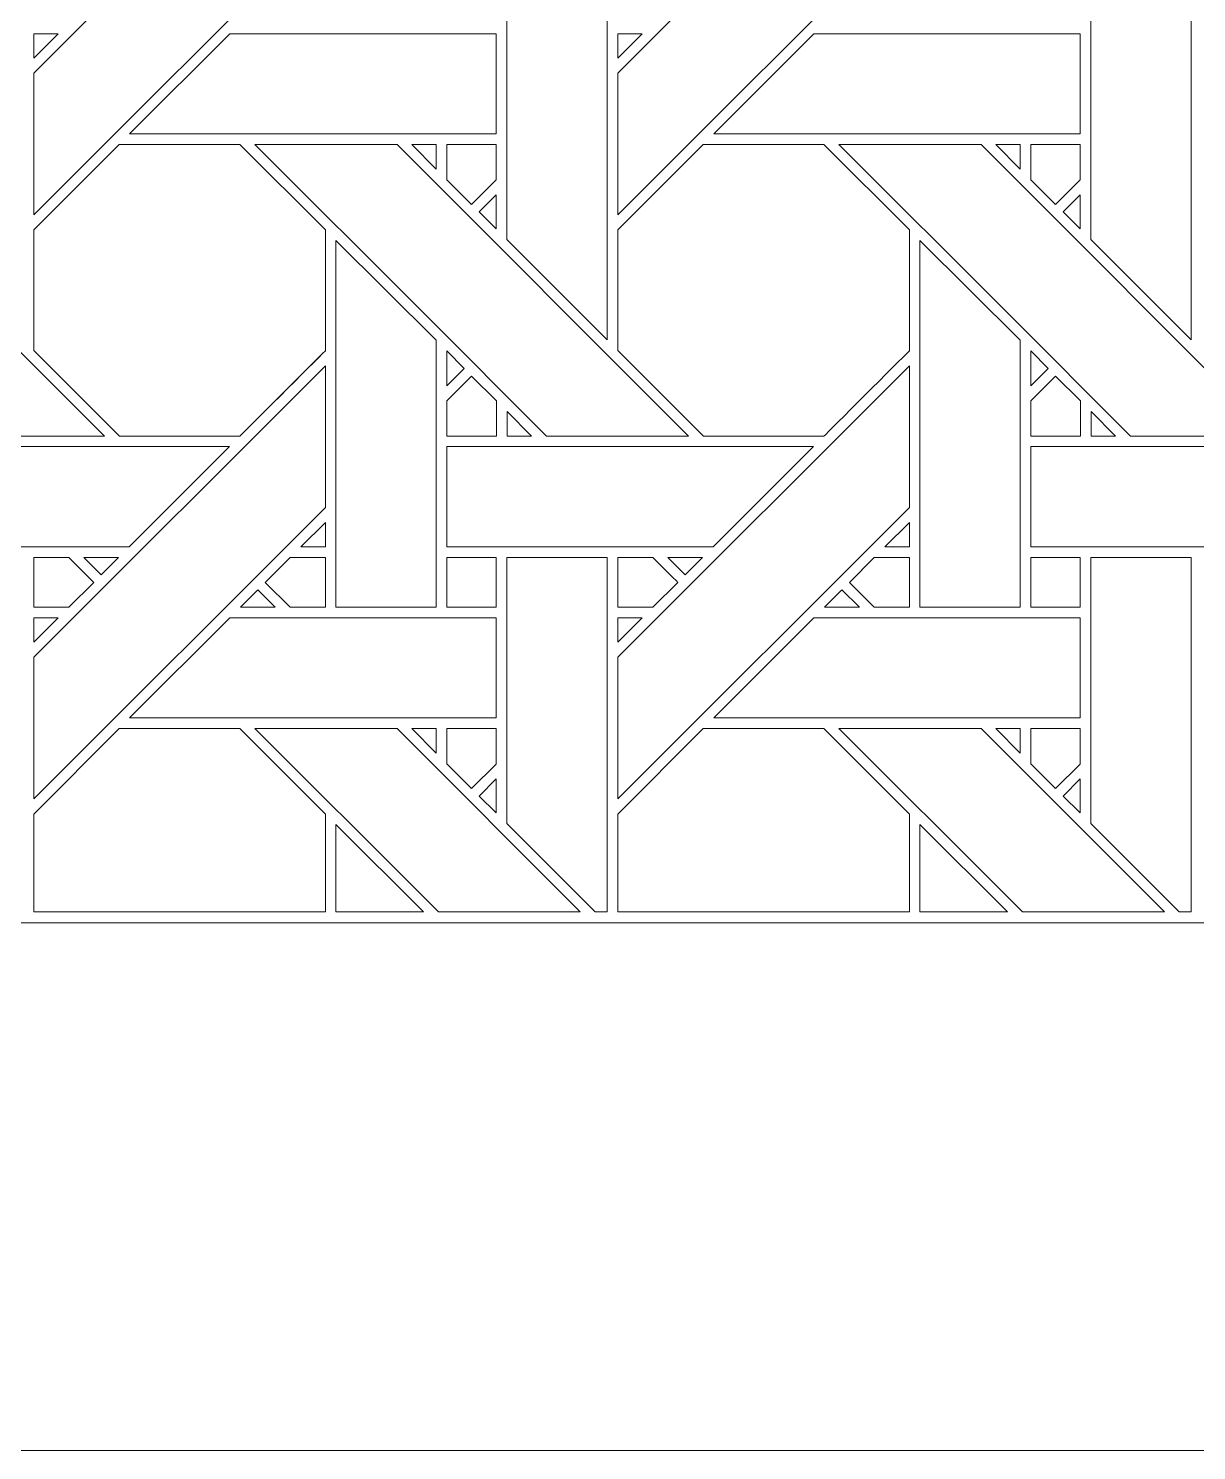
# Model space of a CAD drawing. Header units: inches. Extents: x 3.4 to 21.4, y 0.1 to 18.1.
# Drawn here: x 12.612 to 14.509, y 0.095 to 2.405 of the extents above; entities that cross this region are included whole.
import ezdxf

# ---------------------------------------------------------------- set-up
doc = ezdxf.new("R2010")
doc.units = ezdxf.units.IN
doc.header["$MEASUREMENT"] = 0
doc.layers.add('Design', color=7, linetype='Continuous', lineweight=0)

msp = doc.modelspace()

# ---------------------------------------------------------------- linework, layer by layer
at = {"layer": 'Design'}
for points, knots in [([(3.3829, 18.0948), (3.3829, 18.0948), (3.3829, 0.0948), (3.3829, 0.0948), (3.3829, 0.0948), (21.3829, 0.0948), (21.3829, 0.0948), (21.3829, 0.0948), (21.3829, 18.0948), (21.3829, 18.0948), (21.3829, 18.0948), (3.3829, 18.0948), (3.3829, 18.0948)], [0, 0, 0, 0, 1, 1, 1, 2, 2, 2, 3, 3, 3, 4, 4, 4, 4]), ([(4.2402, 17.2374), (4.2402, 17.2374), (4.2402, 0.9521), (4.2402, 0.9521), (4.2402, 0.9521), (20.5255, 0.9521), (20.5255, 0.9521), (20.5255, 0.9521), (20.5255, 17.2374), (20.5255, 17.2374), (20.5255, 17.2374), (4.2402, 17.2374), (4.2402, 17.2374)], [0, 0, 0, 0, 1, 1, 1, 2, 2, 2, 3, 3, 3, 4, 4, 4, 4]), ([(12.6204, 2.332), (12.6204, 2.332), (13.0941, 2.8056), (13.0941, 2.8056), (13.0941, 2.8056), (13.0941, 2.5756), (13.0941, 2.5756), (13.0941, 2.5756), (12.6204, 2.1019), (12.6204, 2.1019), (12.6204, 2.1019), (12.6204, 2.332), (12.6204, 2.332)], [0, 0, 0, 0, 1, 1, 1, 2, 2, 2, 3, 3, 3, 4, 4, 4, 4]), ([(13.5691, 2.332), (13.5691, 2.332), (14.0428, 2.8056), (14.0428, 2.8056), (14.0428, 2.8056), (14.0428, 2.5756), (14.0428, 2.5756), (14.0428, 2.5756), (13.5691, 2.1019), (13.5691, 2.1019), (13.5691, 2.1019), (13.5691, 2.332), (13.5691, 2.332)], [0, 0, 0, 0, 1, 1, 1, 2, 2, 2, 3, 3, 3, 4, 4, 4, 4]), ([(13.552, 2.4941), (13.552, 2.4941), (13.552, 1.899), (13.552, 1.899), (13.552, 1.899), (13.3891, 2.0619), (13.3891, 2.0619), (13.3891, 2.0619), (13.3891, 2.4941), (13.3891, 2.4941), (13.3891, 2.4941), (13.552, 2.4941), (13.552, 2.4941)], [0, 0, 0, 0, 1, 1, 1, 2, 2, 2, 3, 3, 3, 4, 4, 4, 4]), ([(14.5007, 2.4941), (14.5007, 2.4941), (14.5007, 1.899), (14.5007, 1.899), (14.5007, 1.899), (14.3378, 2.0619), (14.3378, 2.0619), (14.3378, 2.0619), (14.3378, 2.4941), (14.3378, 2.4941), (14.3378, 2.4941), (14.5007, 2.4941), (14.5007, 2.4941)], [0, 0, 0, 0, 1, 1, 1, 2, 2, 2, 3, 3, 3, 4, 4, 4, 4]), ([(12.6602, 2.3962), (12.6602, 2.3962), (12.6204, 2.3564), (12.6204, 2.3564), (12.6204, 2.3564), (12.6204, 2.3962), (12.6204, 2.3962), (12.6204, 2.3962), (12.6602, 2.3962), (12.6602, 2.3962)], [0, 0, 0, 0, 1, 1, 1, 2, 2, 2, 3, 3, 3, 3]), ([(12.7762, 2.2334), (12.7762, 2.2334), (12.9391, 2.3962), (12.9391, 2.3962), (12.9391, 2.3962), (13.3715, 2.3962), (13.3715, 2.3962), (13.3715, 2.3962), (13.3715, 2.2334), (13.3715, 2.2334), (13.3715, 2.2334), (12.7762, 2.2334), (12.7762, 2.2334)], [0, 0, 0, 0, 1, 1, 1, 2, 2, 2, 3, 3, 3, 4, 4, 4, 4]), ([(13.609, 2.3962), (13.609, 2.3962), (13.5691, 2.3564), (13.5691, 2.3564), (13.5691, 2.3564), (13.5691, 2.3962), (13.5691, 2.3962), (13.5691, 2.3962), (13.609, 2.3962), (13.609, 2.3962)], [0, 0, 0, 0, 1, 1, 1, 2, 2, 2, 3, 3, 3, 3]), ([(13.725, 2.2334), (13.725, 2.2334), (13.8878, 2.3962), (13.8878, 2.3962), (13.8878, 2.3962), (14.3203, 2.3962), (14.3203, 2.3962), (14.3203, 2.3962), (14.3203, 2.2334), (14.3203, 2.2334), (14.3203, 2.2334), (13.725, 2.2334), (13.725, 2.2334)], [0, 0, 0, 0, 1, 1, 1, 2, 2, 2, 3, 3, 3, 4, 4, 4, 4]), ([(12.3052, 1.9425), (12.3052, 1.9425), (12.0308, 2.2162), (12.0308, 2.2162), (12.0308, 2.2162), (12.2618, 2.2162), (12.2618, 2.2162), (12.2618, 2.2162), (12.7354, 1.7426), (12.7354, 1.7426), (12.7354, 1.7426), (12.5044, 1.7426), (12.5044, 1.7426), (12.5044, 1.7426), (12.3052, 1.9425), (12.3052, 1.9425)], [0, 0, 0, 0, 1, 1, 1, 2, 2, 2, 3, 3, 3, 4, 4, 4, 5, 5, 5, 5]), ([(12.6204, 1.8818), (12.6204, 1.8818), (12.6204, 2.0774), (12.6204, 2.0774), (12.6204, 2.0774), (12.7591, 2.2162), (12.7591, 2.2162), (12.7591, 2.2162), (12.9553, 2.2162), (12.9553, 2.2162), (12.9553, 2.2162), (13.0941, 2.0775), (13.0941, 2.0775), (13.0941, 2.0775), (13.0941, 1.8812), (13.0941, 1.8812), (13.0763, 1.8633), (12.9643, 1.7516), (12.9553, 1.7425), (12.9553, 1.7425), (12.7596, 1.7425), (12.7596, 1.7425), (12.7596, 1.7425), (12.6204, 1.8818), (12.6204, 1.8818)], [0, 0, 0, 0, 1, 1, 1, 2, 2, 2, 3, 3, 3, 4, 4, 4, 5, 5, 5, 6, 6, 6, 7, 7, 7, 8, 8, 8, 8]), ([(12.6204, 1.8818), (12.6204, 1.8818), (12.6204, 2.0774), (12.6204, 2.0774), (12.6204, 2.0774), (12.7591, 2.2162), (12.7591, 2.2162), (12.7591, 2.2162), (12.9553, 2.2162), (12.9553, 2.2162), (12.9553, 2.2162), (13.0941, 2.0775), (13.0941, 2.0775), (13.0941, 2.0775), (13.0941, 1.8812), (13.0941, 1.8812), (13.0757, 1.8627), (12.9639, 1.7511), (12.9553, 1.7425), (12.9553, 1.7425), (12.7596, 1.7425), (12.7596, 1.7425), (12.7596, 1.7425), (12.6204, 1.8818), (12.6204, 1.8818)], [0, 0, 0, 0, 1, 1, 1, 2, 2, 2, 3, 3, 3, 4, 4, 4, 5, 5, 5, 6, 6, 6, 7, 7, 7, 8, 8, 8, 8]), ([(13.2539, 1.9425), (13.2539, 1.9425), (12.9796, 2.2162), (12.9796, 2.2162), (12.9796, 2.2162), (13.2105, 2.2162), (13.2105, 2.2162), (13.2105, 2.2162), (13.6841, 1.7426), (13.6841, 1.7426), (13.6841, 1.7426), (13.4531, 1.7426), (13.4531, 1.7426), (13.4531, 1.7426), (13.2539, 1.9425), (13.2539, 1.9425)], [0, 0, 0, 0, 1, 1, 1, 2, 2, 2, 3, 3, 3, 4, 4, 4, 5, 5, 5, 5]), ([(13.2741, 2.2162), (13.2741, 2.2162), (13.2741, 2.1764), (13.2741, 2.1764), (13.2741, 2.1764), (13.2346, 2.2162), (13.2346, 2.2162), (13.2346, 2.2162), (13.2741, 2.2162), (13.2741, 2.2162)], [0, 0, 0, 0, 1, 1, 1, 2, 2, 2, 3, 3, 3, 3]), ([(13.3715, 2.2162), (13.3715, 2.2162), (13.3715, 2.1586), (13.3715, 2.1586), (13.3715, 2.1586), (13.3316, 2.1186), (13.3316, 2.1186), (13.3316, 2.1186), (13.2913, 2.159), (13.2913, 2.159), (13.2913, 2.159), (13.2913, 2.2162), (13.2913, 2.2162), (13.2913, 2.2162), (13.3715, 2.2162), (13.3715, 2.2162)], [0, 0, 0, 0, 1, 1, 1, 2, 2, 2, 3, 3, 3, 4, 4, 4, 5, 5, 5, 5]), ([(13.3316, 2.1186), (13.3316, 2.1186), (13.2913, 2.159), (13.2913, 2.159), (13.2913, 2.159), (13.2913, 2.2162), (13.2913, 2.2162), (13.2913, 2.2162), (13.3715, 2.2162), (13.3715, 2.2162), (13.3715, 2.2162), (13.3715, 2.1586), (13.3715, 2.1586), (13.3715, 2.1586), (13.3316, 2.1186), (13.3316, 2.1186)], [0, 0, 0, 0, 1, 1, 1, 2, 2, 2, 3, 3, 3, 4, 4, 4, 5, 5, 5, 5]), ([(13.5691, 1.8818), (13.5691, 1.8818), (13.5691, 2.0775), (13.5691, 2.0775), (13.5691, 2.0775), (13.7078, 2.2162), (13.7078, 2.2162), (13.7078, 2.2162), (13.904, 2.2162), (13.904, 2.2162), (13.904, 2.2162), (14.0428, 2.0774), (14.0428, 2.0774), (14.0428, 2.0774), (14.0428, 1.8812), (14.0428, 1.8812), (14.025, 1.8633), (13.9131, 1.7516), (13.9041, 1.7425), (13.9041, 1.7425), (13.7084, 1.7425), (13.7084, 1.7425), (13.7084, 1.7425), (13.5691, 1.8818), (13.5691, 1.8818)], [0, 0, 0, 0, 1, 1, 1, 2, 2, 2, 3, 3, 3, 4, 4, 4, 5, 5, 5, 6, 6, 6, 7, 7, 7, 8, 8, 8, 8]), ([(13.5691, 1.8818), (13.5691, 1.8818), (13.5691, 2.0775), (13.5691, 2.0775), (13.5691, 2.0775), (13.7078, 2.2162), (13.7078, 2.2162), (13.7078, 2.2162), (13.904, 2.2162), (13.904, 2.2162), (13.904, 2.2162), (14.0428, 2.0774), (14.0428, 2.0774), (14.0428, 2.0774), (14.0428, 1.8812), (14.0428, 1.8812), (14.025, 1.8633), (13.9131, 1.7516), (13.9041, 1.7425), (13.9041, 1.7425), (13.7084, 1.7425), (13.7084, 1.7425), (13.7084, 1.7425), (13.5691, 1.8818), (13.5691, 1.8818)], [0, 0, 0, 0, 1, 1, 1, 2, 2, 2, 3, 3, 3, 4, 4, 4, 5, 5, 5, 6, 6, 6, 7, 7, 7, 8, 8, 8, 8]), ([(14.2027, 1.9425), (14.2027, 1.9425), (13.9283, 2.2162), (13.9283, 2.2162), (13.9283, 2.2162), (14.1592, 2.2162), (14.1592, 2.2162), (14.1592, 2.2162), (14.6329, 1.7426), (14.6329, 1.7426), (14.6329, 1.7426), (14.4018, 1.7426), (14.4018, 1.7426), (14.4018, 1.7426), (14.2027, 1.9425), (14.2027, 1.9425)], [0, 0, 0, 0, 1, 1, 1, 2, 2, 2, 3, 3, 3, 4, 4, 4, 5, 5, 5, 5]), ([(14.2228, 2.2162), (14.2228, 2.2162), (14.2228, 2.1764), (14.2228, 2.1764), (14.2228, 2.1764), (14.1833, 2.2162), (14.1833, 2.2162), (14.1833, 2.2162), (14.2228, 2.2162), (14.2228, 2.2162)], [0, 0, 0, 0, 1, 1, 1, 2, 2, 2, 3, 3, 3, 3]), ([(14.3203, 2.2162), (14.3203, 2.2162), (14.3203, 2.1586), (14.3203, 2.1586), (14.3203, 2.1586), (14.2803, 2.1186), (14.2803, 2.1186), (14.2803, 2.1186), (14.24, 2.159), (14.24, 2.159), (14.24, 2.159), (14.24, 2.2162), (14.24, 2.2162), (14.24, 2.2162), (14.3203, 2.2162), (14.3203, 2.2162)], [0, 0, 0, 0, 1, 1, 1, 2, 2, 2, 3, 3, 3, 4, 4, 4, 5, 5, 5, 5]), ([(14.2803, 2.1186), (14.2803, 2.1186), (14.24, 2.159), (14.24, 2.159), (14.24, 2.159), (14.24, 2.2162), (14.24, 2.2162), (14.24, 2.2162), (14.3203, 2.2162), (14.3203, 2.2162), (14.3203, 2.2162), (14.3203, 2.1586), (14.3203, 2.1586), (14.3203, 2.1586), (14.2803, 2.1186), (14.2803, 2.1186)], [0, 0, 0, 0, 1, 1, 1, 2, 2, 2, 3, 3, 3, 4, 4, 4, 5, 5, 5, 5]), ([(13.3715, 2.1344), (13.3715, 2.1344), (13.3715, 2.0792), (13.3715, 2.0792), (13.3715, 2.0792), (13.3438, 2.1066), (13.3438, 2.1066), (13.3438, 2.1066), (13.3715, 2.1344), (13.3715, 2.1344)], [0, 0, 0, 0, 1, 1, 1, 2, 2, 2, 3, 3, 3, 3]), ([(14.3203, 2.1344), (14.3203, 2.1344), (14.3203, 2.0792), (14.3203, 2.0792), (14.3203, 2.0792), (14.2925, 2.1066), (14.2925, 2.1066), (14.2925, 2.1066), (14.3203, 2.1344), (14.3203, 2.1344)], [0, 0, 0, 0, 1, 1, 1, 2, 2, 2, 3, 3, 3, 3]), ([(13.274, 1.8983), (13.274, 1.8983), (13.274, 1.4646), (13.274, 1.4646), (13.274, 1.4646), (13.1112, 1.4646), (13.1112, 1.4646), (13.1112, 1.4646), (13.1112, 2.0604), (13.1112, 2.0604), (13.1112, 2.0604), (13.274, 1.8983), (13.274, 1.8983)], [0, 0, 0, 0, 1, 1, 1, 2, 2, 2, 3, 3, 3, 4, 4, 4, 4]), ([(14.2227, 1.8983), (14.2227, 1.8983), (14.2227, 1.4646), (14.2227, 1.4646), (14.2227, 1.4646), (14.0599, 1.4646), (14.0599, 1.4646), (14.0599, 1.4646), (14.0599, 2.0604), (14.0599, 2.0604), (14.0599, 2.0604), (14.2227, 1.8983), (14.2227, 1.8983)], [0, 0, 0, 0, 1, 1, 1, 2, 2, 2, 3, 3, 3, 4, 4, 4, 4]), ([(13.2913, 1.824), (13.2913, 1.824), (13.2913, 1.8808), (13.2913, 1.8808), (13.2913, 1.8808), (13.3195, 1.8522), (13.3195, 1.8522), (13.3195, 1.8522), (13.2913, 1.824), (13.2913, 1.824)], [0, 0, 0, 0, 1, 1, 1, 2, 2, 2, 3, 3, 3, 3]), ([(14.24, 1.824), (14.24, 1.824), (14.24, 1.8808), (14.24, 1.8808), (14.24, 1.8808), (14.2682, 1.8522), (14.2682, 1.8522), (14.2682, 1.8522), (14.24, 1.824), (14.24, 1.824)], [0, 0, 0, 0, 1, 1, 1, 2, 2, 2, 3, 3, 3, 3]), ([(12.6204, 1.3833), (12.6204, 1.3833), (13.0941, 1.8569), (13.0941, 1.8569), (13.0941, 1.8569), (13.0941, 1.6268), (13.0941, 1.6268), (13.0941, 1.6268), (12.6204, 1.1532), (12.6204, 1.1532), (12.6204, 1.1532), (12.6204, 1.3833), (12.6204, 1.3833)], [0, 0, 0, 0, 1, 1, 1, 2, 2, 2, 3, 3, 3, 4, 4, 4, 4]), ([(13.5691, 1.3833), (13.5691, 1.3833), (14.0428, 1.8569), (14.0428, 1.8569), (14.0428, 1.8569), (14.0428, 1.6268), (14.0428, 1.6268), (14.0428, 1.6268), (13.5691, 1.1532), (13.5691, 1.1532), (13.5691, 1.1532), (13.5691, 1.3833), (13.5691, 1.3833)], [0, 0, 0, 0, 1, 1, 1, 2, 2, 2, 3, 3, 3, 4, 4, 4, 4]), ([(13.2913, 1.7422), (13.2913, 1.7422), (13.2913, 1.7996), (13.2913, 1.7996), (13.2913, 1.7996), (13.3316, 1.8399), (13.3316, 1.8399), (13.3316, 1.8399), (13.3719, 1.7996), (13.3719, 1.7996), (13.3719, 1.7996), (13.3719, 1.7422), (13.3719, 1.7422), (13.3719, 1.7422), (13.2913, 1.7422), (13.2913, 1.7422)], [0, 0, 0, 0, 1, 1, 1, 2, 2, 2, 3, 3, 3, 4, 4, 4, 5, 5, 5, 5]), ([(13.2913, 1.7425), (13.2913, 1.7425), (13.2913, 1.7996), (13.2913, 1.7996), (13.2913, 1.7996), (13.3316, 1.8399), (13.3316, 1.8399), (13.3316, 1.8399), (13.3719, 1.7996), (13.3719, 1.7996), (13.3719, 1.7996), (13.3719, 1.7425), (13.3719, 1.7425), (13.3719, 1.7425), (13.2913, 1.7425), (13.2913, 1.7425)], [0, 0, 0, 0, 1, 1, 1, 2, 2, 2, 3, 3, 3, 4, 4, 4, 5, 5, 5, 5]), ([(14.24, 1.7423), (14.24, 1.7423), (14.24, 1.7996), (14.24, 1.7996), (14.24, 1.7996), (14.2803, 1.8399), (14.2803, 1.8399), (14.2803, 1.8399), (14.3207, 1.7996), (14.3207, 1.7996), (14.3207, 1.7996), (14.3207, 1.7423), (14.3207, 1.7423), (14.3207, 1.7423), (14.24, 1.7423), (14.24, 1.7423)], [0, 0, 0, 0, 1, 1, 1, 2, 2, 2, 3, 3, 3, 4, 4, 4, 5, 5, 5, 5]), ([(14.24, 1.7996), (14.24, 1.7996), (14.2803, 1.8399), (14.2803, 1.8399), (14.2803, 1.8399), (14.3207, 1.7996), (14.3207, 1.7996), (14.3207, 1.7996), (14.3207, 1.7423), (14.3207, 1.7423), (14.3207, 1.7423), (14.24, 1.7423), (14.24, 1.7423), (14.24, 1.7423), (14.24, 1.7996), (14.24, 1.7996)], [0, 0, 0, 0, 1, 1, 1, 2, 2, 2, 3, 3, 3, 4, 4, 4, 5, 5, 5, 5]), ([(13.4289, 1.7426), (13.4289, 1.7426), (13.3892, 1.7426), (13.3892, 1.7426), (13.3892, 1.7426), (13.3892, 1.7824), (13.3892, 1.7824), (13.3892, 1.7824), (13.4289, 1.7426), (13.4289, 1.7426)], [0, 0, 0, 0, 1, 1, 1, 2, 2, 2, 3, 3, 3, 3]), ([(14.3776, 1.7426), (14.3776, 1.7426), (14.3379, 1.7426), (14.3379, 1.7426), (14.3379, 1.7426), (14.3379, 1.7824), (14.3379, 1.7824), (14.3379, 1.7824), (14.3776, 1.7426), (14.3776, 1.7426)], [0, 0, 0, 0, 1, 1, 1, 2, 2, 2, 3, 3, 3, 3]), ([(12.3425, 1.5626), (12.3425, 1.5626), (12.3425, 1.7254), (12.3425, 1.7254), (12.3425, 1.7254), (12.9383, 1.7254), (12.9383, 1.7254), (12.9383, 1.7254), (12.7755, 1.5626), (12.7755, 1.5626), (12.7755, 1.5626), (12.3425, 1.5626), (12.3425, 1.5626)], [0, 0, 0, 0, 1, 1, 1, 2, 2, 2, 3, 3, 3, 4, 4, 4, 4]), ([(13.2913, 1.5626), (13.2913, 1.5626), (13.2913, 1.7254), (13.2913, 1.7254), (13.2913, 1.7254), (13.887, 1.7254), (13.887, 1.7254), (13.887, 1.7254), (13.7242, 1.5626), (13.7242, 1.5626), (13.7242, 1.5626), (13.2913, 1.5626), (13.2913, 1.5626)], [0, 0, 0, 0, 1, 1, 1, 2, 2, 2, 3, 3, 3, 4, 4, 4, 4]), ([(14.24, 1.5626), (14.24, 1.5626), (14.24, 1.7254), (14.24, 1.7254), (14.24, 1.7254), (14.8357, 1.7254), (14.8357, 1.7254), (14.8357, 1.7254), (14.673, 1.5626), (14.673, 1.5626), (14.673, 1.5626), (14.24, 1.5626), (14.24, 1.5626)], [0, 0, 0, 0, 1, 1, 1, 2, 2, 2, 3, 3, 3, 4, 4, 4, 4]), ([(13.0543, 1.5627), (13.0543, 1.5627), (13.0941, 1.6024), (13.0941, 1.6024), (13.0941, 1.6024), (13.0941, 1.5627), (13.0941, 1.5627), (13.0941, 1.5627), (13.0543, 1.5627), (13.0543, 1.5627)], [0, 0, 0, 0, 1, 1, 1, 2, 2, 2, 3, 3, 3, 3]), ([(14.0428, 1.6024), (14.0428, 1.6024), (14.0428, 1.5627), (14.0428, 1.5627), (14.0428, 1.5627), (14.003, 1.5627), (14.003, 1.5627), (14.003, 1.5627), (14.0428, 1.6024), (14.0428, 1.6024)], [0, 0, 0, 0, 1, 1, 1, 2, 2, 2, 3, 3, 3, 3]), ([(12.7178, 1.505), (12.7178, 1.505), (12.6774, 1.4645), (12.6774, 1.4645), (12.6774, 1.4645), (12.6204, 1.4645), (12.6204, 1.4645), (12.6204, 1.4645), (12.6204, 1.5453), (12.6204, 1.5453), (12.6204, 1.5453), (12.6775, 1.5453), (12.6775, 1.5453), (12.6826, 1.5402), (12.7134, 1.5094), (12.7178, 1.505)], [0, 0, 0, 0, 1, 1, 1, 2, 2, 2, 3, 3, 3, 4, 4, 4, 5, 5, 5, 5]), ([(12.6204, 1.5453), (12.6204, 1.5453), (12.6775, 1.5453), (12.6775, 1.5453), (12.6828, 1.54), (12.7136, 1.5092), (12.7178, 1.505), (12.7178, 1.505), (12.6774, 1.4645), (12.6774, 1.4645), (12.6774, 1.4645), (12.6204, 1.4645), (12.6204, 1.4645), (12.6204, 1.4645), (12.6204, 1.5453), (12.6204, 1.5453)], [0, 0, 0, 0, 1, 1, 1, 2, 2, 2, 3, 3, 3, 4, 4, 4, 5, 5, 5, 5]), ([(12.7583, 1.5454), (12.7583, 1.5454), (12.73, 1.5172), (12.73, 1.5172), (12.73, 1.5172), (12.7018, 1.5454), (12.7018, 1.5454), (12.7018, 1.5454), (12.7583, 1.5454), (12.7583, 1.5454)], [0, 0, 0, 0, 1, 1, 1, 2, 2, 2, 3, 3, 3, 3]), ([(13.037, 1.5453), (13.037, 1.5453), (13.0941, 1.5453), (13.0941, 1.5453), (13.0941, 1.5453), (13.0941, 1.4645), (13.0941, 1.4645), (13.0941, 1.4645), (13.037, 1.4645), (13.037, 1.4645), (13.037, 1.4645), (12.9966, 1.5049), (12.9966, 1.5049), (12.9966, 1.5049), (13.037, 1.5453), (13.037, 1.5453)], [0, 0, 0, 0, 1, 1, 1, 2, 2, 2, 3, 3, 3, 4, 4, 4, 5, 5, 5, 5]), ([(12.9966, 1.5049), (12.9966, 1.5049), (13.037, 1.5453), (13.037, 1.5453), (13.037, 1.5453), (13.0941, 1.5453), (13.0941, 1.5453), (13.0941, 1.5453), (13.0941, 1.4645), (13.0941, 1.4645), (13.0941, 1.4645), (13.037, 1.4645), (13.037, 1.4645), (13.037, 1.4645), (12.9966, 1.5049), (12.9966, 1.5049)], [0, 0, 0, 0, 1, 1, 1, 2, 2, 2, 3, 3, 3, 4, 4, 4, 5, 5, 5, 5]), ([(13.2913, 1.4645), (13.2913, 1.4645), (13.2913, 1.5453), (13.2913, 1.5453), (13.2913, 1.5453), (13.3715, 1.5453), (13.3715, 1.5453), (13.3715, 1.5453), (13.3715, 1.4645), (13.3715, 1.4645), (13.3715, 1.4645), (13.2913, 1.4645), (13.2913, 1.4645)], [0, 0, 0, 0, 1, 1, 1, 2, 2, 2, 3, 3, 3, 4, 4, 4, 4]), ([(13.2913, 1.5453), (13.2913, 1.5453), (13.3715, 1.5453), (13.3715, 1.5453), (13.3715, 1.5453), (13.3715, 1.4645), (13.3715, 1.4645), (13.3715, 1.4645), (13.2913, 1.4645), (13.2913, 1.4645), (13.2913, 1.4645), (13.2913, 1.5453), (13.2913, 1.5453)], [0, 0, 0, 0, 1, 1, 1, 2, 2, 2, 3, 3, 3, 4, 4, 4, 4]), ([(13.5325, 0.9698), (13.5325, 0.9698), (13.3891, 1.1132), (13.3891, 1.1132), (13.3891, 1.1132), (13.3891, 1.5454), (13.3891, 1.5454), (13.3891, 1.5454), (13.552, 1.5454), (13.552, 1.5454), (13.552, 1.5454), (13.552, 0.9698), (13.552, 0.9698), (13.552, 0.9698), (13.5325, 0.9698), (13.5325, 0.9698)], [0, 0, 0, 0, 1, 1, 1, 2, 2, 2, 3, 3, 3, 4, 4, 4, 5, 5, 5, 5]), ([(13.6665, 1.505), (13.6665, 1.505), (13.6261, 1.4645), (13.6261, 1.4645), (13.6261, 1.4645), (13.5691, 1.4645), (13.5691, 1.4645), (13.5691, 1.4645), (13.5691, 1.5453), (13.5691, 1.5453), (13.5691, 1.5453), (13.6262, 1.5453), (13.6262, 1.5453), (13.6313, 1.5402), (13.6621, 1.5094), (13.6665, 1.505)], [0, 0, 0, 0, 1, 1, 1, 2, 2, 2, 3, 3, 3, 4, 4, 4, 5, 5, 5, 5]), ([(13.5691, 1.4645), (13.5691, 1.4645), (13.5691, 1.5453), (13.5691, 1.5453), (13.5691, 1.5453), (13.6262, 1.5453), (13.6262, 1.5453), (13.6313, 1.5402), (13.6621, 1.5094), (13.6665, 1.505), (13.6665, 1.505), (13.6261, 1.4645), (13.6261, 1.4645), (13.6261, 1.4645), (13.5691, 1.4645), (13.5691, 1.4645)], [0, 0, 0, 0, 1, 1, 1, 2, 2, 2, 3, 3, 3, 4, 4, 4, 5, 5, 5, 5]), ([(13.6505, 1.5454), (13.6505, 1.5454), (13.707, 1.5454), (13.707, 1.5454), (13.707, 1.5454), (13.6787, 1.5172), (13.6787, 1.5172), (13.6787, 1.5172), (13.6505, 1.5454), (13.6505, 1.5454)], [0, 0, 0, 0, 1, 1, 1, 2, 2, 2, 3, 3, 3, 3]), ([(13.9858, 1.5453), (13.9858, 1.5453), (14.0428, 1.5453), (14.0428, 1.5453), (14.0428, 1.5453), (14.0428, 1.4645), (14.0428, 1.4645), (14.0428, 1.4645), (13.9857, 1.4645), (13.9857, 1.4645), (13.9857, 1.4645), (13.9453, 1.5049), (13.9453, 1.5049), (13.9453, 1.5049), (13.9858, 1.5453), (13.9858, 1.5453)], [0, 0, 0, 0, 1, 1, 1, 2, 2, 2, 3, 3, 3, 4, 4, 4, 5, 5, 5, 5]), ([(13.9453, 1.5049), (13.9453, 1.5049), (13.9858, 1.5453), (13.9858, 1.5453), (13.9858, 1.5453), (14.0428, 1.5453), (14.0428, 1.5453), (14.0428, 1.5453), (14.0428, 1.4645), (14.0428, 1.4645), (14.0428, 1.4645), (13.9857, 1.4645), (13.9857, 1.4645), (13.9857, 1.4645), (13.9453, 1.5049), (13.9453, 1.5049)], [0, 0, 0, 0, 1, 1, 1, 2, 2, 2, 3, 3, 3, 4, 4, 4, 5, 5, 5, 5]), ([(14.24, 1.4645), (14.24, 1.4645), (14.24, 1.5453), (14.24, 1.5453), (14.24, 1.5453), (14.3203, 1.5453), (14.3203, 1.5453), (14.3203, 1.5453), (14.3203, 1.4645), (14.3203, 1.4645), (14.3203, 1.4645), (14.24, 1.4645), (14.24, 1.4645)], [0, 0, 0, 0, 1, 1, 1, 2, 2, 2, 3, 3, 3, 4, 4, 4, 4]), ([(14.24, 1.4645), (14.24, 1.4645), (14.24, 1.5453), (14.24, 1.5453), (14.24, 1.5453), (14.3203, 1.5453), (14.3203, 1.5453), (14.3203, 1.5453), (14.3203, 1.4645), (14.3203, 1.4645), (14.3203, 1.4645), (14.24, 1.4645), (14.24, 1.4645)], [0, 0, 0, 0, 1, 1, 1, 2, 2, 2, 3, 3, 3, 4, 4, 4, 4]), ([(14.3378, 1.5454), (14.3378, 1.5454), (14.5007, 1.5454), (14.5007, 1.5454), (14.5007, 1.5454), (14.5007, 0.9698), (14.5007, 0.9698), (14.5007, 0.9698), (14.4812, 0.9698), (14.4812, 0.9698), (14.4812, 0.9698), (14.3378, 1.1132), (14.3378, 1.1132), (14.3378, 1.1132), (14.3378, 1.5454), (14.3378, 1.5454)], [0, 0, 0, 0, 1, 1, 1, 2, 2, 2, 3, 3, 3, 4, 4, 4, 5, 5, 5, 5]), ([(13.0127, 1.4646), (13.0127, 1.4646), (12.9562, 1.4646), (12.9562, 1.4646), (12.9562, 1.4646), (12.9845, 1.4929), (12.9845, 1.4929), (12.9845, 1.4929), (13.0127, 1.4646), (13.0127, 1.4646)], [0, 0, 0, 0, 1, 1, 1, 2, 2, 2, 3, 3, 3, 3]), ([(13.9332, 1.4929), (13.9332, 1.4929), (13.9615, 1.4646), (13.9615, 1.4646), (13.9615, 1.4646), (13.905, 1.4646), (13.905, 1.4646), (13.905, 1.4646), (13.9332, 1.4929), (13.9332, 1.4929)], [0, 0, 0, 0, 1, 1, 1, 2, 2, 2, 3, 3, 3, 3]), ([(12.6602, 1.4475), (12.6602, 1.4475), (12.6204, 1.4076), (12.6204, 1.4076), (12.6204, 1.4076), (12.6204, 1.4475), (12.6204, 1.4475), (12.6204, 1.4475), (12.6602, 1.4475), (12.6602, 1.4475)], [0, 0, 0, 0, 1, 1, 1, 2, 2, 2, 3, 3, 3, 3]), ([(12.7762, 1.2847), (12.7762, 1.2847), (12.9391, 1.4475), (12.9391, 1.4475), (12.9391, 1.4475), (13.3715, 1.4475), (13.3715, 1.4475), (13.3715, 1.4475), (13.3715, 1.2847), (13.3715, 1.2847), (13.3715, 1.2847), (12.7762, 1.2847), (12.7762, 1.2847)], [0, 0, 0, 0, 1, 1, 1, 2, 2, 2, 3, 3, 3, 4, 4, 4, 4]), ([(13.609, 1.4475), (13.609, 1.4475), (13.5691, 1.4076), (13.5691, 1.4076), (13.5691, 1.4076), (13.5691, 1.4475), (13.5691, 1.4475), (13.5691, 1.4475), (13.609, 1.4475), (13.609, 1.4475)], [0, 0, 0, 0, 1, 1, 1, 2, 2, 2, 3, 3, 3, 3]), ([(13.725, 1.2847), (13.725, 1.2847), (13.8878, 1.4475), (13.8878, 1.4475), (13.8878, 1.4475), (14.3203, 1.4475), (14.3203, 1.4475), (14.3203, 1.4475), (14.3203, 1.2847), (14.3203, 1.2847), (14.3203, 1.2847), (13.725, 1.2847), (13.725, 1.2847)], [0, 0, 0, 0, 1, 1, 1, 2, 2, 2, 3, 3, 3, 4, 4, 4, 4]), ([(12.6204, 0.9698), (12.6204, 0.9698), (12.6204, 1.1287), (12.6204, 1.1287), (12.6204, 1.1287), (12.7591, 1.2674), (12.7591, 1.2674), (12.7591, 1.2674), (12.9553, 1.2674), (12.9553, 1.2674), (12.9553, 1.2674), (13.0941, 1.1287), (13.0941, 1.1287), (13.0941, 1.1287), (13.0941, 0.9698), (13.0941, 0.9698), (13.0941, 0.9698), (12.6204, 0.9698), (12.6204, 0.9698)], [0, 0, 0, 0, 1, 1, 1, 2, 2, 2, 3, 3, 3, 4, 4, 4, 5, 5, 5, 6, 6, 6, 6]), ([(12.6204, 0.9698), (12.6204, 0.9698), (12.6204, 1.1287), (12.6204, 1.1287), (12.6204, 1.1287), (12.7591, 1.2674), (12.7591, 1.2674), (12.7591, 1.2674), (12.9553, 1.2674), (12.9553, 1.2674), (12.9553, 1.2674), (13.0941, 1.1287), (13.0941, 1.1287), (13.0941, 1.1287), (13.0941, 0.9698), (13.0941, 0.9698), (13.0941, 0.9698), (12.6204, 0.9698), (12.6204, 0.9698)], [0, 0, 0, 0, 1, 1, 1, 2, 2, 2, 3, 3, 3, 4, 4, 4, 5, 5, 5, 6, 6, 6, 6]), ([(13.2539, 0.9938), (13.2539, 0.9938), (12.9796, 1.2675), (12.9796, 1.2675), (12.9796, 1.2675), (13.2105, 1.2675), (13.2105, 1.2675), (13.2105, 1.2675), (13.5082, 0.9698), (13.5082, 0.9698), (13.5082, 0.9698), (13.2779, 0.9698), (13.2779, 0.9698), (13.2779, 0.9698), (13.2539, 0.9938), (13.2539, 0.9938)], [0, 0, 0, 0, 1, 1, 1, 2, 2, 2, 3, 3, 3, 4, 4, 4, 5, 5, 5, 5]), ([(13.2741, 1.2675), (13.2741, 1.2675), (13.2741, 1.2277), (13.2741, 1.2277), (13.2741, 1.2277), (13.2346, 1.2675), (13.2346, 1.2675), (13.2346, 1.2675), (13.2741, 1.2675), (13.2741, 1.2675)], [0, 0, 0, 0, 1, 1, 1, 2, 2, 2, 3, 3, 3, 3]), ([(13.3715, 1.2675), (13.3715, 1.2675), (13.3715, 1.2099), (13.3715, 1.2099), (13.3715, 1.2099), (13.3316, 1.1699), (13.3316, 1.1699), (13.3316, 1.1699), (13.2913, 1.2102), (13.2913, 1.2102), (13.2913, 1.2102), (13.2913, 1.2675), (13.2913, 1.2675), (13.2913, 1.2675), (13.3715, 1.2675), (13.3715, 1.2675)], [0, 0, 0, 0, 1, 1, 1, 2, 2, 2, 3, 3, 3, 4, 4, 4, 5, 5, 5, 5]), ([(13.3316, 1.1699), (13.3316, 1.1699), (13.2913, 1.2102), (13.2913, 1.2102), (13.2913, 1.2102), (13.2913, 1.2675), (13.2913, 1.2675), (13.2913, 1.2675), (13.3715, 1.2675), (13.3715, 1.2675), (13.3715, 1.2675), (13.3715, 1.2099), (13.3715, 1.2099), (13.3715, 1.2099), (13.3316, 1.1699), (13.3316, 1.1699)], [0, 0, 0, 0, 1, 1, 1, 2, 2, 2, 3, 3, 3, 4, 4, 4, 5, 5, 5, 5]), ([(13.5691, 0.9698), (13.5691, 0.9698), (13.5691, 1.1287), (13.5691, 1.1287), (13.5691, 1.1287), (13.7078, 1.2674), (13.7078, 1.2674), (13.7078, 1.2674), (13.904, 1.2674), (13.904, 1.2674), (13.904, 1.2674), (14.0428, 1.1287), (14.0428, 1.1287), (14.0428, 1.1287), (14.0428, 0.9698), (14.0428, 0.9698), (14.0428, 0.9698), (13.5691, 0.9698), (13.5691, 0.9698)], [0, 0, 0, 0, 1, 1, 1, 2, 2, 2, 3, 3, 3, 4, 4, 4, 5, 5, 5, 6, 6, 6, 6]), ([(14.0428, 0.9698), (14.0428, 0.9698), (13.5691, 0.9698), (13.5691, 0.9698), (13.5691, 0.9698), (13.5691, 1.1287), (13.5691, 1.1287), (13.5691, 1.1287), (13.7078, 1.2674), (13.7078, 1.2674), (13.7078, 1.2674), (13.904, 1.2674), (13.904, 1.2674), (13.904, 1.2674), (14.0428, 1.1287), (14.0428, 1.1287), (14.0428, 1.1287), (14.0428, 0.9698), (14.0428, 0.9698)], [0, 0, 0, 0, 1, 1, 1, 2, 2, 2, 3, 3, 3, 4, 4, 4, 5, 5, 5, 6, 6, 6, 6]), ([(14.2027, 0.9938), (14.2027, 0.9938), (13.9283, 1.2675), (13.9283, 1.2675), (13.9283, 1.2675), (14.1592, 1.2675), (14.1592, 1.2675), (14.1592, 1.2675), (14.457, 0.9698), (14.457, 0.9698), (14.457, 0.9698), (14.2266, 0.9698), (14.2266, 0.9698), (14.2266, 0.9698), (14.2027, 0.9938), (14.2027, 0.9938)], [0, 0, 0, 0, 1, 1, 1, 2, 2, 2, 3, 3, 3, 4, 4, 4, 5, 5, 5, 5]), ([(14.2228, 1.2675), (14.2228, 1.2675), (14.2228, 1.2277), (14.2228, 1.2277), (14.2228, 1.2277), (14.1833, 1.2675), (14.1833, 1.2675), (14.1833, 1.2675), (14.2228, 1.2675), (14.2228, 1.2675)], [0, 0, 0, 0, 1, 1, 1, 2, 2, 2, 3, 3, 3, 3]), ([(14.3203, 1.2675), (14.3203, 1.2675), (14.3203, 1.2099), (14.3203, 1.2099), (14.3203, 1.2099), (14.2803, 1.1699), (14.2803, 1.1699), (14.2803, 1.1699), (14.24, 1.2102), (14.24, 1.2102), (14.24, 1.2102), (14.24, 1.2675), (14.24, 1.2675), (14.24, 1.2675), (14.3203, 1.2675), (14.3203, 1.2675)], [0, 0, 0, 0, 1, 1, 1, 2, 2, 2, 3, 3, 3, 4, 4, 4, 5, 5, 5, 5]), ([(14.2803, 1.1699), (14.2803, 1.1699), (14.24, 1.2102), (14.24, 1.2102), (14.24, 1.2102), (14.24, 1.2675), (14.24, 1.2675), (14.24, 1.2675), (14.3203, 1.2675), (14.3203, 1.2675), (14.3203, 1.2675), (14.3203, 1.2099), (14.3203, 1.2099), (14.3203, 1.2099), (14.2803, 1.1699), (14.2803, 1.1699)], [0, 0, 0, 0, 1, 1, 1, 2, 2, 2, 3, 3, 3, 4, 4, 4, 5, 5, 5, 5]), ([(13.3715, 1.1857), (13.3715, 1.1857), (13.3715, 1.1305), (13.3715, 1.1305), (13.3715, 1.1305), (13.3438, 1.1579), (13.3438, 1.1579), (13.3438, 1.1579), (13.3715, 1.1857), (13.3715, 1.1857)], [0, 0, 0, 0, 1, 1, 1, 2, 2, 2, 3, 3, 3, 3]), ([(14.3203, 1.1857), (14.3203, 1.1857), (14.3203, 1.1305), (14.3203, 1.1305), (14.3203, 1.1305), (14.2925, 1.1579), (14.2925, 1.1579), (14.2925, 1.1579), (14.3203, 1.1857), (14.3203, 1.1857)], [0, 0, 0, 0, 1, 1, 1, 2, 2, 2, 3, 3, 3, 3]), ([(13.1112, 0.9698), (13.1112, 0.9698), (13.1112, 1.1117), (13.1112, 1.1117), (13.1112, 1.1117), (13.2537, 0.9698), (13.2537, 0.9698), (13.2537, 0.9698), (13.1112, 0.9698), (13.1112, 0.9698)], [0, 0, 0, 0, 1, 1, 1, 2, 2, 2, 3, 3, 3, 3]), ([(14.0599, 0.9698), (14.0599, 0.9698), (14.0599, 1.1117), (14.0599, 1.1117), (14.0599, 1.1117), (14.2024, 0.9698), (14.2024, 0.9698), (14.2024, 0.9698), (14.0599, 0.9698), (14.0599, 0.9698)], [0, 0, 0, 0, 1, 1, 1, 2, 2, 2, 3, 3, 3, 3])]:
    msp.add_open_spline(points, degree=3, knots=knots, dxfattribs=at)

doc.saveas('drawing.dxf')
